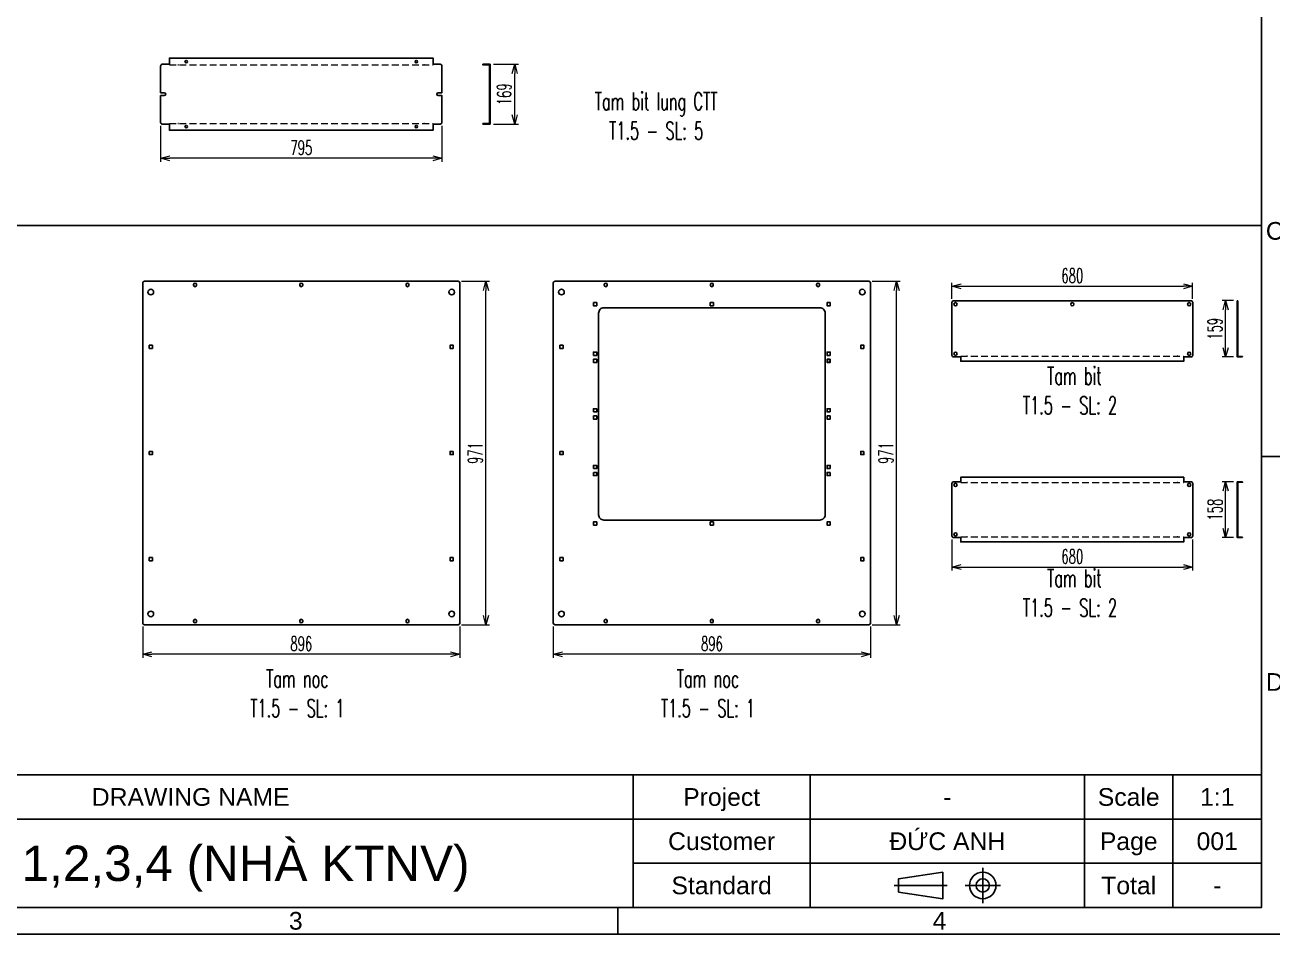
# Model space of a CAD drawing. Header units: millimetres. Extents: x 173893 to 258446, y -176540 to -123824.
# Drawn here: x 219578 to 223101, y -143583 to -141013 of the extents above; entities that cross this region are included whole.
import ezdxf
from ezdxf.enums import TextEntityAlignment as Align

# ---------------------------------------------------------------- set-up
doc = ezdxf.new("R2010")
doc.units = ezdxf.units.MM
doc.header["$LTSCALE"] = 3
doc.linetypes.add('HIDDEN', pattern=[9.525, 6.35, -3.175])
doc.layers.add('@.0.DM. NÉT CHÍNH', color=7, linetype='Continuous', lineweight=25)
doc.layers.add('@.DM. NÉT ĐỨT', color=8, linetype='HIDDEN', lineweight=9)
doc.layers.add('@.DM. KÍCH THƯỚC', color=8, linetype='Continuous', transparency=0.2)
for name, color, linetype in [('@.DM. NÉT CHÍNH', 7, 'Continuous'), ('@.DM. NÉT ĐỤC', 2, 'Continuous'), ('@.TEXT', 7, 'Continuous'), ('@.VISIBLE', 7, 'Continuous')]:
    doc.layers.add(name, color=color, linetype=linetype)
doc.styles.add('Ann_w01', font='romans.shx', dxfattribs={"width": 0.6, "bigfont": 'chineset.shx'})
doc.styles.add('Arial', font='arial.ttf')
doc.dimstyles.new('Dim 01_SC20', dxfattribs={"dimscale": 20, "dimtxt": 2, "dimasz": 1.3, "dimexe": 0.5, "dimexo": 0.5, "dimgap": 0.5, "dimtad": 1, "dimdec": 1, "dimzin": 12, "dimdsep": 46, "dimtxsty": 'Ann_w01', "dimblk": 'OPEN30', "dimcen": 1.5, "dimclrd": 6, "dimclre": 6, "dimclrt": 3, "dimadec": 1, "dimazin": 3, "dimtm": 1e-09, "dimtfac": 1, "dimtdec": 1, "dimtix": 1, "dimtmove": 0, "dimatfit": 3, "dimldrblk": 'OPEN30', "dimfxl": 1, "dimtolj": 1, "dimlwd": 0, "dimlwe": 0, "dimarcsym": 0})

# ---------------------------------------------------------------- blocks, each defined once
blk = doc.blocks.new('_Open30')
at = {"color": 0, "linetype": 'ByBlock', "lineweight": -2}
for p, q in [((-1, 0.27), (0, 0)), ((0, 0), (-1, -0.27)), ((0, 0), (-1, 0))]:
    blk.add_line(p, q, dxfattribs=at)
blk = doc.blocks.new('*D428')
at = {"layer": '@.DM. KÍCH THƯỚC', "color": 6, "lineweight": 0, "transparency": 16777216}
for p, q in [((220901.5, -141124.8), (220971.5, -141124.8)), ((220961.5, -141267.8), (220961.5, -141150.8)), ((220901.5, -141293.8), (220971.5, -141293.8))]:
    blk.add_line(p, q, dxfattribs=at)
at = {"layer": 'Defpoints', "color": 0, "transparency": 16777216}
for p in [(220891.5, -141124.8), (220961.5, -141124.8), (220891.5, -141293.8)]:
    blk.add_point(p, dxfattribs=at)
at = {"layer": '@.DM. KÍCH THƯỚC', "color": 6, "lineweight": 0, "transparency": 16777216, "xscale": 26, "yscale": 26, "zscale": 26}
for p, rotation in [((220961.5, -141124.8), 90), ((220961.5, -141293.8), 270)]:
    blk.add_blockref('_Open30', p, dxfattribs=dict(at, rotation=rotation))
at = {"layer": '@.DM. KÍCH THƯỚC', "color": 3, "transparency": 16777216, "insert": (220931.5, -141209.3), "char_height": 40, "attachment_point": 5, "rotation": 90, "style": 'Ann_w01'}
blk.add_mtext('\\A1;169', dxfattribs=at)
blk = doc.blocks.new('*D429')
at = {"layer": '@.DM. KÍCH THƯỚC', "color": 6, "lineweight": 0, "transparency": 16777216}
for p, q in [((219960.7, -141298.8), (219960.7, -141400.5)), ((220755.7, -141298.8), (220755.7, -141400.5)), ((220729.7, -141390.5), (219986.7, -141390.5))]:
    blk.add_line(p, q, dxfattribs=at)
at = {"layer": 'Defpoints', "color": 0, "transparency": 16777216}
for p in [(219960.7, -141288.8), (220755.7, -141288.8), (219960.7, -141390.5)]:
    blk.add_point(p, dxfattribs=at)
at = {"layer": '@.DM. KÍCH THƯỚC', "color": 6, "lineweight": 0, "transparency": 16777216, "xscale": 26, "yscale": 26, "zscale": 26, "rotation": 180}
blk.add_blockref('_Open30', (219960.7, -141390.5), dxfattribs=at)
at = {"layer": '@.DM. KÍCH THƯỚC', "color": 6, "lineweight": 0, "transparency": 16777216, "xscale": 26, "yscale": 26, "zscale": 26}
blk.add_blockref('_Open30', (220755.7, -141390.5), dxfattribs=at)
at = {"layer": '@.DM. KÍCH THƯỚC', "color": 3, "transparency": 16777216, "insert": (220358.2, -141360.5), "char_height": 40, "attachment_point": 5, "style": 'Ann_w01'}
blk.add_mtext('\\A1;795', dxfattribs=at)
blk = doc.blocks.new('*D430')
at = {"layer": '@.DM. KÍCH THƯỚC', "color": 6, "lineweight": 0, "transparency": 16777216}
for p, q in [((220811.2, -141737.8), (220890, -141737.8)), ((220880, -142682.8), (220880, -141763.8)), ((220811.2, -142708.8), (220890, -142708.8))]:
    blk.add_line(p, q, dxfattribs=at)
at = {"layer": 'Defpoints', "color": 0, "transparency": 16777216}
for p in [(220801.2, -141737.8), (220880, -141737.8), (220801.2, -142708.8)]:
    blk.add_point(p, dxfattribs=at)
at = {"layer": '@.DM. KÍCH THƯỚC', "color": 6, "lineweight": 0, "transparency": 16777216, "xscale": 26, "yscale": 26, "zscale": 26}
for p, rotation in [((220880, -141737.8), 90), ((220880, -142708.8), 270)]:
    blk.add_blockref('_Open30', p, dxfattribs=dict(at, rotation=rotation))
at = {"layer": '@.DM. KÍCH THƯỚC', "color": 3, "transparency": 16777216, "insert": (220850, -142223.3), "char_height": 40, "attachment_point": 5, "rotation": 90, "style": 'Ann_w01'}
blk.add_mtext('\\A1;971', dxfattribs=at)
blk = doc.blocks.new('*D431')
at = {"layer": '@.DM. KÍCH THƯỚC', "color": 6, "lineweight": 0, "transparency": 16777216}
for p, q in [((219910.2, -142713.8), (219910.2, -142802.3)), ((220806.2, -142713.8), (220806.2, -142802.3)), ((220780.2, -142792.3), (219936.2, -142792.3))]:
    blk.add_line(p, q, dxfattribs=at)
at = {"layer": 'Defpoints', "color": 0, "transparency": 16777216}
for p in [(219910.2, -142703.8), (220806.2, -142703.8), (219910.2, -142792.3)]:
    blk.add_point(p, dxfattribs=at)
at = {"layer": '@.DM. KÍCH THƯỚC', "color": 6, "lineweight": 0, "transparency": 16777216, "xscale": 26, "yscale": 26, "zscale": 26, "rotation": 180}
blk.add_blockref('_Open30', (219910.2, -142792.3), dxfattribs=at)
at = {"layer": '@.DM. KÍCH THƯỚC', "color": 6, "lineweight": 0, "transparency": 16777216, "xscale": 26, "yscale": 26, "zscale": 26}
blk.add_blockref('_Open30', (220806.2, -142792.3), dxfattribs=at)
at = {"layer": '@.DM. KÍCH THƯỚC', "color": 3, "transparency": 16777216, "insert": (220358.2, -142762.3), "char_height": 40, "attachment_point": 5, "style": 'Ann_w01'}
blk.add_mtext('\\A1;896', dxfattribs=at)
blk = doc.blocks.new('Standard ISO')
at = {"color": 6}
for p, q in [((4, -2), (4, 2)), ((-6, 0), (0, 0)), ((6, 0), (2, 0))]:
    blk.add_line(p, q, dxfattribs=at)
blk.add_lwpolyline([(-0.5, 1.5), (-0.5, -1.5), (-5.5, -0.75), (-5.5, 0.75), (-0.5, 1.5)])
for radius in [1.5, 0.75]:
    blk.add_circle((4, 0), radius)
blk = doc.blocks.new('KHUNG BAN VE (Made by Tung)')
at = {"layer": '@.VISIBLE', "color": 8}
for p, q in [((294, 54), (297, 54)), ((223, 18), (223, 3)), ((243, 18), (243, 3)), ((274, 18), (274, 3)), ((284, 18), (284, 3)), ((123, 13), (294, 13)), ((223, 8), (294, 8)), ((221.25, 3), (221.25, 0))]:
    blk.add_line(p, q, dxfattribs=at)
for points in [[(0, 0), (297, 0), (297, 210), (0, 210)], [(3, 3), (294, 3), (294, 207), (3, 207)], [(3, 18), (294, 18), (294, 3), (3, 3)]]:
    blk.add_lwpolyline(points, close=True, dxfattribs=at)
blk.add_blockref('Standard ISO', (258.5, 5.5))
at = {"layer": '@.TEXT', "color": 1, "style": 'Arial'}
for s, p in [('C', (295.5, 79.5)), ('D', (295.5, 28.5)), ('3', (184.875, 1.5)), ('4', (257.625, 1.5))]:
    blk.add_text(s, height=2, dxfattribs=at).set_placement(p, align=Align.MIDDLE_CENTER)
at = {"layer": '@.TEXT', "color": 2, "style": 'Arial'}
for s, p in [('DRAWING NAME', (173, 15.5)), ('Project', (233, 15.5)), ('Scale', (279, 15.5)), ('Customer', (233, 10.5)), ('Page', (279, 10.5)), ('Standard', (233, 5.5)), ('Total', (279, 5.5))]:
    blk.add_text(s, height=2, dxfattribs=at).set_placement(p, align=Align.MIDDLE_CENTER)
at = {"layer": '@.TEXT', "color": 1, "style": 'Arial'}
for tag, height, p in [('DESIGNER_NAME', 2, (38, 15.5)), ('PROJECT_CODE', 2, (258.5, 15.5)), ('SCALE', 2, (289, 15.5)), ('APPROVED_NAME', 2, (38, 10.5)), ('CUSTOMER_NAME', 2, (258.5, 10.5)), ('PAGE', 2, (289, 10.5)), ('DRAWING_NAME', 4, (173, 8)), ('TOTAL', 2, (289, 5.5))]:
    blk.add_attdef(tag, text='', height=height, dxfattribs=at).set_placement(p, align=Align.MIDDLE_CENTER)
blk = doc.blocks.new('*D591')
at = {"layer": '@.DM. KÍCH THƯỚC', "color": 6, "lineweight": 0, "transparency": 16777216}
for p, q in [((221971.3, -141737.8), (222050, -141737.8)), ((222040, -142682.8), (222040, -141763.8)), ((221971.3, -142708.8), (222050, -142708.8))]:
    blk.add_line(p, q, dxfattribs=at)
at = {"layer": 'Defpoints', "color": 0, "transparency": 16777216}
for p in [(221961.3, -141737.8), (222040, -141737.8), (221961.3, -142708.8)]:
    blk.add_point(p, dxfattribs=at)
at = {"layer": '@.DM. KÍCH THƯỚC', "color": 6, "lineweight": 0, "transparency": 16777216, "xscale": 26, "yscale": 26, "zscale": 26}
for p, rotation in [((222040, -141737.8), 90), ((222040, -142708.8), 270)]:
    blk.add_blockref('_Open30', p, dxfattribs=dict(at, rotation=rotation))
at = {"layer": '@.DM. KÍCH THƯỚC', "color": 3, "transparency": 16777216, "insert": (222010, -142223.3), "char_height": 40, "attachment_point": 5, "rotation": 90, "style": 'Ann_w01'}
blk.add_mtext('\\A1;971', dxfattribs=at)
blk = doc.blocks.new('*D592')
at = {"layer": '@.DM. KÍCH THƯỚC', "color": 6, "lineweight": 0, "transparency": 16777216}
for p, q in [((221070.3, -142713.8), (221070.3, -142802.3)), ((221966.3, -142713.8), (221966.3, -142802.3)), ((221940.3, -142792.3), (221096.3, -142792.3))]:
    blk.add_line(p, q, dxfattribs=at)
at = {"layer": 'Defpoints', "color": 0, "transparency": 16777216}
for p in [(221070.3, -142703.8), (221966.3, -142703.8), (221070.3, -142792.3)]:
    blk.add_point(p, dxfattribs=at)
at = {"layer": '@.DM. KÍCH THƯỚC', "color": 6, "lineweight": 0, "transparency": 16777216, "xscale": 26, "yscale": 26, "zscale": 26, "rotation": 180}
blk.add_blockref('_Open30', (221070.3, -142792.3), dxfattribs=at)
at = {"layer": '@.DM. KÍCH THƯỚC', "color": 6, "lineweight": 0, "transparency": 16777216, "xscale": 26, "yscale": 26, "zscale": 26}
blk.add_blockref('_Open30', (221966.3, -142792.3), dxfattribs=at)
at = {"layer": '@.DM. KÍCH THƯỚC', "color": 3, "transparency": 16777216, "insert": (221518.3, -142762.3), "char_height": 40, "attachment_point": 5, "style": 'Ann_w01'}
blk.add_mtext('\\A1;896', dxfattribs=at)
blk = doc.blocks.new('*D600')
at = {"layer": '@.DM. KÍCH THƯỚC', "color": 6, "lineweight": 0, "transparency": 16777216}
for p, q in [((222992.3, -141792.8), (222959.6, -141792.8)), ((222969.6, -141925.8), (222969.6, -141818.8)), ((222992.3, -141951.8), (222959.6, -141951.8))]:
    blk.add_line(p, q, dxfattribs=at)
at = {"layer": 'Defpoints', "color": 0, "transparency": 16777216}
for p in [(222969.6, -141792.8), (223002.3, -141792.8), (223002.3, -141951.8)]:
    blk.add_point(p, dxfattribs=at)
at = {"layer": '@.DM. KÍCH THƯỚC', "color": 6, "lineweight": 0, "transparency": 16777216, "xscale": 26, "yscale": 26, "zscale": 26}
for p, rotation in [((222969.6, -141792.8), 90), ((222969.6, -141951.8), 270)]:
    blk.add_blockref('_Open30', p, dxfattribs=dict(at, rotation=rotation))
at = {"layer": '@.DM. KÍCH THƯỚC', "color": 3, "transparency": 16777216, "insert": (222939.6, -141872.3), "char_height": 40, "attachment_point": 5, "rotation": 90, "style": 'Ann_w01'}
blk.add_mtext('\\A1;159', dxfattribs=at)
blk = doc.blocks.new('*D597')
at = {"layer": '@.DM. KÍCH THƯỚC', "color": 6, "lineweight": 0, "transparency": 16777216}
for p, q in [((222196.5, -141787.8), (222196.5, -141742.2)), ((222222.5, -141752.2), (222850.5, -141752.2)), ((222876.5, -141787.8), (222876.5, -141742.2))]:
    blk.add_line(p, q, dxfattribs=at)
at = {"layer": 'Defpoints', "color": 0, "transparency": 16777216}
for p in [(222876.5, -141752.2), (222196.5, -141797.8), (222876.5, -141797.8)]:
    blk.add_point(p, dxfattribs=at)
at = {"layer": '@.DM. KÍCH THƯỚC', "color": 6, "lineweight": 0, "transparency": 16777216, "xscale": 26, "yscale": 26, "zscale": 26, "rotation": 180}
blk.add_blockref('_Open30', (222196.5, -141752.2), dxfattribs=at)
at = {"layer": '@.DM. KÍCH THƯỚC', "color": 6, "lineweight": 0, "transparency": 16777216, "xscale": 26, "yscale": 26, "zscale": 26}
blk.add_blockref('_Open30', (222876.5, -141752.2), dxfattribs=at)
at = {"layer": '@.DM. KÍCH THƯỚC', "color": 3, "transparency": 16777216, "insert": (222536.5, -141722.2), "char_height": 40, "attachment_point": 5, "style": 'Ann_w01'}
blk.add_mtext('\\A1;680', dxfattribs=at)
blk = doc.blocks.new('*D598')
at = {"layer": '@.DM. KÍCH THƯỚC', "color": 6, "lineweight": 0, "transparency": 16777216}
for p, q in [((222992.3, -142304.5), (222959.6, -142304.5)), ((222969.6, -142436.5), (222969.6, -142330.5)), ((222992.3, -142462.5), (222959.6, -142462.5))]:
    blk.add_line(p, q, dxfattribs=at)
at = {"layer": 'Defpoints', "color": 0, "transparency": 16777216}
for p in [(222969.6, -142304.5), (223002.3, -142304.5), (223002.3, -142462.5)]:
    blk.add_point(p, dxfattribs=at)
at = {"layer": '@.DM. KÍCH THƯỚC', "color": 6, "lineweight": 0, "transparency": 16777216, "xscale": 26, "yscale": 26, "zscale": 26}
for p, rotation in [((222969.6, -142304.5), 90), ((222969.6, -142462.5), 270)]:
    blk.add_blockref('_Open30', p, dxfattribs=dict(at, rotation=rotation))
at = {"layer": '@.DM. KÍCH THƯỚC', "color": 3, "transparency": 16777216, "insert": (222939.6, -142383.5), "char_height": 40, "attachment_point": 5, "rotation": 90, "style": 'Ann_w01'}
blk.add_mtext('\\A1;158', dxfattribs=at)
blk = doc.blocks.new('*D599')
at = {"layer": '@.DM. KÍCH THƯỚC', "color": 6, "lineweight": 0, "transparency": 16777216}
for p, q in [((222196.5, -142467.5), (222196.5, -142555.9)), ((222876.5, -142467.5), (222876.5, -142555.9)), ((222222.5, -142545.9), (222850.5, -142545.9))]:
    blk.add_line(p, q, dxfattribs=at)
at = {"layer": 'Defpoints', "color": 0, "transparency": 16777216}
for p in [(222196.5, -142457.5), (222876.5, -142457.5), (222876.5, -142545.9)]:
    blk.add_point(p, dxfattribs=at)
at = {"layer": '@.DM. KÍCH THƯỚC', "color": 6, "lineweight": 0, "transparency": 16777216, "xscale": 26, "yscale": 26, "zscale": 26, "rotation": 180}
blk.add_blockref('_Open30', (222196.5, -142545.9), dxfattribs=at)
at = {"layer": '@.DM. KÍCH THƯỚC', "color": 6, "lineweight": 0, "transparency": 16777216, "xscale": 26, "yscale": 26, "zscale": 26}
blk.add_blockref('_Open30', (222876.5, -142545.9), dxfattribs=at)
at = {"layer": '@.DM. KÍCH THƯỚC', "color": 3, "transparency": 16777216, "insert": (222536.5, -142515.9), "char_height": 40, "attachment_point": 5, "style": 'Ann_w01'}
blk.add_mtext('\\A1;680', dxfattribs=at)

msp = doc.modelspace()

# ---------------------------------------------------------------- linework, layer by layer
at = {"layer": '@.DM. NÉT CHÍNH', "color": 1}
for p, q in [((220009.83, -141126.09), (220011.83, -141126.09)), ((220706.61, -141126.09), (220704.61, -141126.09)), ((220009.83, -141292.49), (220011.83, -141292.49)), ((220706.61, -141292.49), (220704.61, -141292.49))]:
    msp.add_line(p, q, dxfattribs=at)
at = {"layer": '@.DM. NÉT CHÍNH', "linetype": 'Continuous'}
msp.add_line((223070.85, -141580.39), (215795.85, -141580.39), dxfattribs=at)
at = {"layer": '@.DM. NÉT CHÍNH'}
for points in [[(219960.72, -141205.29), (219971.22, -141205.29, -1), (219971.22, -141213.29), (219960.72, -141213.29), (219960.72, -141288.79, 0.4142136), (219965.72, -141293.79), (219985.72, -141293.79), (219985.72, -141311.19), (220730.72, -141311.19), (220730.72, -141293.79), (220750.72, -141293.79, 0.4142136), (220755.72, -141288.79), (220755.72, -141213.29), (220745.22, -141213.29, -1), (220745.22, -141205.29), (220755.72, -141205.29), (220755.72, -141129.79, 0.4142136), (220750.72, -141124.79), (220730.72, -141124.79), (220730.72, -141107.39), (219985.72, -141107.39), (219985.72, -141124.79), (219965.72, -141124.79, 0.4142136), (219960.72, -141129.79)], [(219915.22, -141737.83), (220801.22, -141737.83, -0.4142136), (220806.22, -141742.83), (220806.22, -142703.83, -0.4142136), (220801.22, -142708.83), (219915.22, -142708.83, -0.4142136), (219910.22, -142703.83), (219910.22, -141742.83, -0.4142136)], [(221075.28, -141737.83), (221961.28, -141737.83, -0.4142136), (221966.28, -141742.83), (221966.28, -142703.83, -0.4142136), (221961.28, -142708.83), (221075.28, -142708.83, -0.4142136), (221070.28, -142703.83), (221070.28, -141742.83, -0.4142136)]]:
    msp.add_lwpolyline(points, format="xyb", close=True, dxfattribs=at)
msp.add_lwpolyline([(220871.52, -141293.79), (220891.52, -141293.79), (220891.52, -141124.79), (220871.52, -141124.79), (220871.52, -141126.29), (220890.02, -141126.29), (220890.02, -141292.29), (220871.52, -141292.29)], close=True, dxfattribs=at)
at = {"layer": '@.DM. NÉT ĐỤC'}
for points in [[(220054.22, -141747.33), (220054.22, -141749.33, 1), (220062.22, -141749.33), (220062.22, -141747.33, 1)], [(220354.22, -141747.33), (220354.22, -141749.33, 1), (220362.22, -141749.33), (220362.22, -141747.33, 1)], [(220654.22, -141747.33), (220654.22, -141749.33, 1), (220662.22, -141749.33), (220662.22, -141747.33, 1)], [(221214.28, -141747.33), (221214.28, -141749.33, 1), (221222.28, -141749.33), (221222.28, -141747.33, 1)], [(221514.28, -141747.33), (221514.28, -141749.33, 1), (221522.28, -141749.33), (221522.28, -141747.33, 1)], [(221814.28, -141747.33), (221814.28, -141749.33, 1), (221822.28, -141749.33), (221822.28, -141747.33, 1)], [(220054.22, -142699.33), (220054.22, -142697.33, -1), (220062.22, -142697.33), (220062.22, -142699.33, -1)], [(220354.22, -142699.33), (220354.22, -142697.33, -1), (220362.22, -142697.33), (220362.22, -142699.33, -1)], [(220654.22, -142699.33), (220654.22, -142697.33, -1), (220662.22, -142697.33), (220662.22, -142699.33, -1)], [(221214.28, -142699.33), (221214.28, -142697.33, -1), (221222.28, -142697.33), (221222.28, -142699.33, -1)], [(221514.28, -142699.33), (221514.28, -142697.33, -1), (221522.28, -142697.33), (221522.28, -142699.33, -1)], [(221814.28, -142699.33), (221814.28, -142697.33, -1), (221822.28, -142697.33), (221822.28, -142699.33, -1)]]:
    msp.add_lwpolyline(points, format="xyb", close=True, dxfattribs=at)
for points in [[(219928.72, -141927.83), (219937.72, -141927.83), (219937.72, -141918.83), (219928.72, -141918.83)], [(220787.72, -141927.83), (220778.72, -141927.83), (220778.72, -141918.83), (220787.72, -141918.83)], [(221088.78, -141927.83), (221097.78, -141927.83), (221097.78, -141918.83), (221088.78, -141918.83)], [(221947.78, -141927.83), (221938.78, -141927.83), (221938.78, -141918.83), (221947.78, -141918.83)], [(219928.72, -142218.83), (219937.72, -142218.83), (219937.72, -142227.83), (219928.72, -142227.83)], [(220787.72, -142218.83), (220778.72, -142218.83), (220778.72, -142227.83), (220787.72, -142227.83)], [(221088.78, -142218.83), (221097.78, -142218.83), (221097.78, -142227.83), (221088.78, -142227.83)], [(221947.78, -142218.83), (221938.78, -142218.83), (221938.78, -142227.83), (221947.78, -142227.83)], [(219928.72, -142518.83), (219937.72, -142518.83), (219937.72, -142527.83), (219928.72, -142527.83)], [(220787.72, -142518.83), (220778.72, -142518.83), (220778.72, -142527.83), (220787.72, -142527.83)], [(221088.78, -142518.83), (221097.78, -142518.83), (221097.78, -142527.83), (221088.78, -142527.83)], [(221947.78, -142518.83), (221938.78, -142518.83), (221938.78, -142527.83), (221947.78, -142527.83)]]:
    msp.add_lwpolyline(points, close=True, dxfattribs=at)
for centre, radius in [((220033.22, -141117.39), 3.5), ((220683.22, -141117.39), 3.5), ((220033.22, -141301.19), 3.5), ((220683.22, -141301.19), 3.5), ((219933.22, -141768.33), 8), ((220783.22, -141768.33), 8), ((221093.28, -141768.33), 8), ((221943.28, -141768.33), 8), ((219933.22, -142678.33), 8), ((220783.22, -142678.33), 8), ((221093.28, -142678.33), 8), ((221943.28, -142678.33), 8)]:
    msp.add_circle(centre, radius, dxfattribs=at)
at = {"layer": '@.DM. NÉT ĐỨT', "linetype": 'HIDDEN'}
for p, q in [((219985.72, -141126.09), (220730.72, -141126.09)), ((219985.72, -141292.49), (220730.72, -141292.49)), ((222221.55, -141949.23), (222851.55, -141949.23)), ((222221.55, -142307.11), (222851.55, -142307.11)), ((222221.55, -142459.91), (222851.55, -142459.91))]:
    msp.add_line(p, q, dxfattribs=at)
at = {"layer": '@.VISIBLE'}
for p, q in [((223003.8, -141792.83), (223002.3, -141792.83)), ((222238.66, -141949.23), (222240.66, -141949.23)), ((222834.44, -141949.23), (222832.44, -141949.23)), ((223017.3, -141950.33), (223017.3, -141951.83)), ((222238.66, -142307.11), (222240.66, -142307.11)), ((222834.44, -142307.11), (222832.44, -142307.11)), ((223017.3, -142304.51), (223002.3, -142304.51)), ((222238.66, -142459.91), (222240.66, -142459.91)), ((222834.44, -142459.91), (222832.44, -142459.91)), ((223017.3, -142461.01), (223017.3, -142462.51))]:
    msp.add_line(p, q, dxfattribs=at)
for points in [[(221183.78, -141798.33), (221192.78, -141798.33), (221192.78, -141807.33), (221183.78, -141807.33)], [(221513.78, -141798.33), (221522.78, -141798.33), (221522.78, -141807.33), (221513.78, -141807.33)], [(221852.78, -141798.33), (221843.78, -141798.33), (221843.78, -141807.33), (221852.78, -141807.33)], [(221183.78, -141947.33), (221192.78, -141947.33), (221192.78, -141938.33), (221183.78, -141938.33)], [(221852.78, -141947.33), (221843.78, -141947.33), (221843.78, -141938.33), (221852.78, -141938.33)], [(221183.78, -141958.33), (221192.78, -141958.33), (221192.78, -141967.33), (221183.78, -141967.33)], [(221852.78, -141958.33), (221843.78, -141958.33), (221843.78, -141967.33), (221852.78, -141967.33)], [(221183.78, -142107.33), (221192.78, -142107.33), (221192.78, -142098.33), (221183.78, -142098.33)], [(221183.78, -142118.33), (221192.78, -142118.33), (221192.78, -142127.33), (221183.78, -142127.33)], [(221852.78, -142107.33), (221843.78, -142107.33), (221843.78, -142098.33), (221852.78, -142098.33)], [(221852.78, -142118.33), (221843.78, -142118.33), (221843.78, -142127.33), (221852.78, -142127.33)], [(221183.78, -142267.33), (221192.78, -142267.33), (221192.78, -142258.33), (221183.78, -142258.33)], [(221852.78, -142267.33), (221843.78, -142267.33), (221843.78, -142258.33), (221852.78, -142258.33)], [(221183.78, -142278.33), (221192.78, -142278.33), (221192.78, -142287.33), (221183.78, -142287.33)], [(221852.78, -142278.33), (221843.78, -142278.33), (221843.78, -142287.33), (221852.78, -142287.33)], [(221183.78, -142427.33), (221192.78, -142427.33), (221192.78, -142418.33), (221183.78, -142418.33)], [(221513.78, -142427.33), (221522.78, -142427.33), (221522.78, -142418.33), (221513.78, -142418.33)], [(221852.78, -142427.33), (221843.78, -142427.33), (221843.78, -142418.33), (221852.78, -142418.33)]]:
    msp.add_lwpolyline(points, close=True, dxfattribs=at)
for points in [[(222221.55, -141951.83), (222201.55, -141951.83, -0.4142136), (222196.55, -141946.83), (222196.55, -141797.83, -0.4142136), (222201.55, -141792.83), (222871.55, -141792.83, -0.4142136), (222876.55, -141797.83), (222876.55, -141946.83, -0.4142136), (222871.55, -141951.83), (222851.55, -141951.83)], [(222221.55, -142462.51), (222201.55, -142462.51, -0.4142136), (222196.55, -142457.51), (222196.55, -142309.51, -0.4142136), (222201.55, -142304.51), (222221.55, -142304.51)], [(222851.55, -142304.51), (222871.55, -142304.51, -0.4142136), (222876.55, -142309.51), (222876.55, -142457.51, -0.4142136), (222871.55, -142462.51), (222851.55, -142462.51)]]:
    msp.add_lwpolyline(points, format="xyb", dxfattribs=at)
for points in [[(223002.3, -141792.83), (223002.3, -141951.83), (223017.3, -141951.83)], [(223003.8, -141792.83), (223003.8, -141950.33), (223017.3, -141950.33)], [(222221.55, -141949.23), (222221.55, -141964.23), (222851.55, -141964.23), (222851.55, -141949.23)], [(222221.55, -142307.11), (222221.55, -142292.11), (222851.55, -142292.11), (222851.55, -142307.11)], [(223002.3, -142304.51), (223002.3, -142462.51), (223017.3, -142462.51)], [(223003.8, -142306.01), (223017.3, -142306.01), (223017.3, -142304.51)], [(223003.8, -142306.01), (223003.8, -142461.01), (223017.3, -142461.01)], [(222221.55, -142459.91), (222221.55, -142474.91), (222851.55, -142474.91), (222851.55, -142459.91)]]:
    msp.add_lwpolyline(points, dxfattribs=at)
msp.add_lwpolyline([(221213.28, -142412.83), (221823.28, -142412.83, 0.4142136), (221838.28, -142397.83), (221838.28, -141827.83, 0.4142136), (221823.28, -141812.83), (221213.28, -141812.83, 0.4142136), (221198.28, -141827.83), (221198.28, -142397.83, 0.4142136)], format="xyb", close=True, dxfattribs=at)
for centre in [(222206.55, -141802.83), (222536.55, -141802.83), (222866.55, -141802.83), (222206.55, -141942.83), (222866.55, -141942.83), (222206.55, -142313.51), (222866.55, -142313.51), (222206.55, -142453.51), (222866.55, -142453.51)]:
    msp.add_circle(centre, 4.5, dxfattribs=at)
at = {"layer": '@.VISIBLE', "color": 2}
msp.add_circle((221848.28, -141962.83), 4.5, dxfattribs=at)

# ---------------------------------------------------------------- block references
at = {"layer": '@.VISIBLE'}
ref = msp.add_blockref('KHUNG BAN VE (Made by Tung)', (215720.85, -143583.06), dxfattribs=dict(at, xscale=25, yscale=25, zscale=25))
ref.add_attrib('TOTAL', '-', dxfattribs={"layer": '@.TEXT', "color": 1, "height": 50, "style": 'Arial'}).set_placement((222945.85, -143445.56), align=Align.MIDDLE_CENTER)
ref.add_attrib('PAGE', '001', dxfattribs={"layer": '@.TEXT', "color": 1, "height": 50, "style": 'Arial'}).set_placement((222945.85, -143320.56), align=Align.MIDDLE_CENTER)
ref.add_attrib('SCALE', '1:1', dxfattribs={"layer": '@.TEXT', "color": 1, "height": 50, "style": 'Arial'}).set_placement((222945.85, -143195.56), align=Align.MIDDLE_CENTER)
ref.add_attrib('CUSTOMER_NAME', 'ĐỨC ANH', dxfattribs={"layer": '@.TEXT', "color": 1, "height": 50, "style": 'Arial'}).set_placement((222183.35, -143320.56), align=Align.MIDDLE_CENTER)
ref.add_attrib('PROJECT_CODE', '-', dxfattribs={"layer": '@.TEXT', "color": 1, "height": 50, "style": 'Arial'}).set_placement((222183.35, -143195.56), align=Align.MIDDLE_CENTER)
ref.add_attrib('DRAWING_NAME', 'TĐT.1,2,3,4 (NHÀ KTNV)', dxfattribs={"layer": '@.TEXT', "color": 1, "height": 100, "style": 'Arial'}).set_placement((220045.85, -143383.06), align=Align.MIDDLE_CENTER)

# ---------------------------------------------------------------- texts
at = {"layer": '@.0.DM. NÉT CHÍNH', "color": 1, "style": 'Ann_w01', "width": 0.6}
for s, p in [('Tam bit lung CTT', (221360.83, -141229.29)), ('T1.5 - SL: 5', (221360.83, -141312.62)), ('Tam noc', (220347.19, -142861.39)), ('Tam noc', (221507.25, -142861.39)), ('T1.5 - SL: 1', (220347.19, -142944.73)), ('T1.5 - SL: 1', (221507.25, -142944.73))]:
    msp.add_text(s, height=50, dxfattribs=at).set_placement(p, align=Align.MIDDLE_CENTER)
at = {"layer": '@.0.DM. NÉT CHÍNH', "color": 1, "char_height": 50, "attachment_point": 1, "style": 'Ann_w01'}
for insert in [(222552.52, -141980.51), (222552.52, -142552.32)]:
    msp.add_mtext('\\A1;\\pi-87.14286;Tam bit\\P\\pi-155.71429;T1.5 - SL: 2', dxfattribs=dict(at, insert=insert))

# ---------------------------------------------------------------- dimensions: what is measured, and where the dimension line sits
at = {"layer": '@.DM. KÍCH THƯỚC'}
for base, p1, p2, picture, middle in [((220961.46, -141124.79), (220891.52, -141293.79), (220891.52, -141124.79), '*D428', (220931.46, -141209.29)), ((220879.97, -141737.83), (220801.22, -142708.83), (220801.22, -141737.83), '*D430', (220849.97, -142223.33)), ((222040.03, -141737.83), (221961.28, -142708.83), (221961.28, -141737.83), '*D591', (222010.03, -142223.33)), ((222969.61, -141792.83), (223002.3, -141951.83), (223002.3, -141792.83), '*D600', (222939.61, -141872.33)), ((222969.61, -142304.51), (223002.3, -142462.51), (223002.3, -142304.51), '*D598', (222939.61, -142383.51))]:
    dim = msp.add_linear_dim(base=base, p1=p1, p2=p2, angle=90, dimstyle='Dim 01_SC20', dxfattribs=at)
    dim.commit()
    dim.dimension.update_dxf_attribs({"geometry": picture, "text_midpoint": middle})
for base, p1, p2, picture, middle in [((219960.72, -141390.55), (220755.72, -141288.79), (219960.72, -141288.79), '*D429', (220358.22, -141360.55)), ((222876.55, -141752.16), (222196.55, -141797.83), (222876.55, -141797.83), '*D597', (222536.55, -141722.16)), ((222876.55, -142545.91), (222196.55, -142457.51), (222876.55, -142457.51), '*D599', (222536.55, -142515.91)), ((219910.22, -142792.33), (220806.22, -142703.83), (219910.22, -142703.83), '*D431', (220358.22, -142762.33)), ((221070.28, -142792.33), (221966.28, -142703.83), (221070.28, -142703.83), '*D592', (221518.28, -142762.33))]:
    dim = msp.add_linear_dim(base=base, p1=p1, p2=p2, dimstyle='Dim 01_SC20', dxfattribs=at)
    dim.commit()
    dim.dimension.update_dxf_attribs({"geometry": picture, "text_midpoint": middle})

doc.saveas('drawing.dxf')
